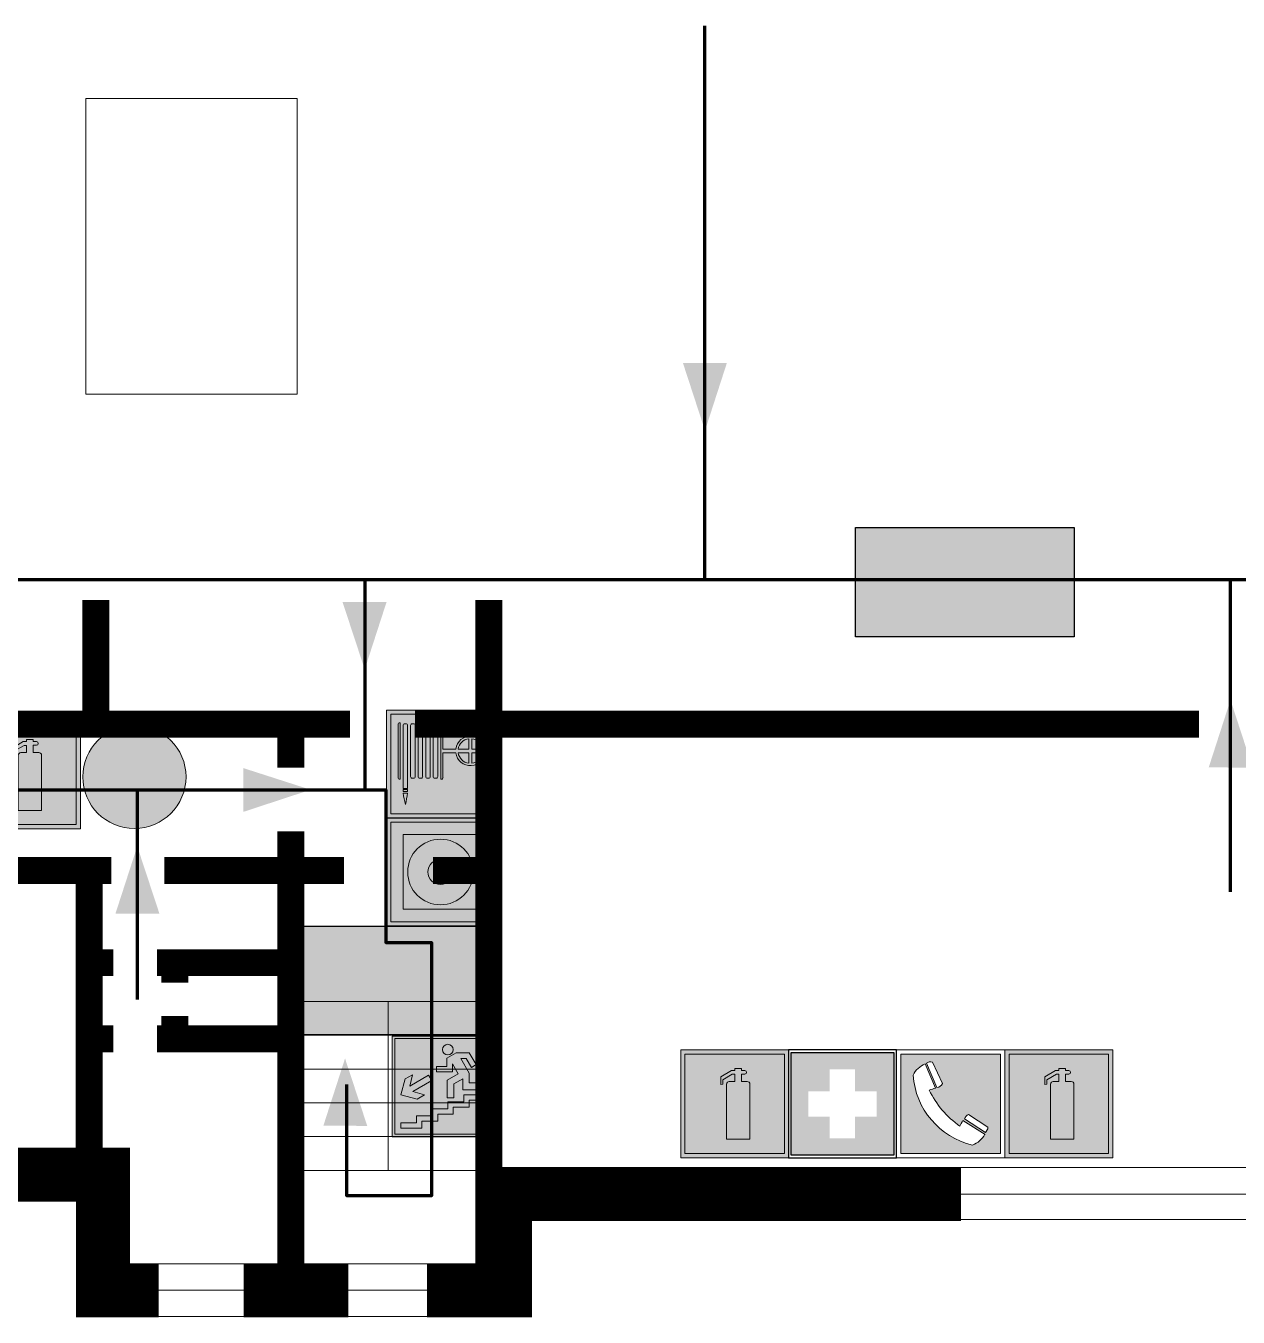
# Model space of a CAD drawing. Header units: millimetres. Extents: x 13114 to 67229, y 22859 to 38520.
# Drawn here: x 25915.6 to 26011.8, y 25956.6 to 26059.1 of the extents above; entities that cross this region are included whole.
import ezdxf

# ---------------------------------------------------------------- set-up
doc = ezdxf.new("R2010")
doc.units = ezdxf.units.MM
doc.layers.add('План_Штампы', color=7, linetype='Continuous')

# ---------------------------------------------------------------- blocks, each defined once
blk = doc.blocks.new('A$C54414219')
at = {"true_color": 0xffffff}
h = blk.add_hatch(color=7, dxfattribs=at)
h.paths.add_polyline_path([(2.39, -9.45), (2.39, -18.3), (11.23, -18.3), (11.23, -9.45)], flags=0)
h.paths.add_polyline_path([(10.71, -13.87, -1), (2.92, -13.87, -1)], flags=0)
h.paths.add_polyline_path([(8.3, -13.87, -1), (5.33, -13.87, -1)], flags=0)
h.paths.add_polyline_path([(0.41, -7.47), (0.41, -20.27), (13.21, -20.27), (13.21, -7.47)])
h.paths.add_polyline_path([(0.92, -19.77), (12.71, -19.77), (12.71, -7.98), (0.92, -7.98)], flags=16)
h.paths.add_polyline_path([(11.23, -9.45), (11.23, -18.3), (2.39, -18.3), (2.39, -9.45)], flags=0)
at = {"lineweight": 5}
h = blk.add_hatch(color=242, dxfattribs=at)
h.paths.add_polyline_path([(12.71, -7.98), (0.92, -7.98), (0.92, -19.77), (12.71, -19.77)])
h.paths.add_polyline_path([(11.23, -18.3), (2.39, -18.3), (2.39, -9.45), (11.23, -9.45)], flags=16)
h.paths.add_polyline_path([(10.71, -13.87, -1), (2.92, -13.87, -1)], flags=0)
h.paths.add_polyline_path([(8.3, -13.87, -1), (5.33, -13.87, -1)], flags=0)
at = {"true_color": 0xffffff}
h = blk.add_hatch(color=7, dxfattribs=at)
h.paths.add_polyline_path([(2.39, -9.45), (2.39, -18.3), (11.23, -18.3), (11.23, -9.45)])
h.paths.add_polyline_path([(10.71, -13.87, -1), (2.92, -13.87, -1)], flags=16)
h.paths.add_polyline_path([(8.3, -13.87, -1), (5.33, -13.87, -1)], flags=0)
at = {"lineweight": 5}
h = blk.add_hatch(color=242, dxfattribs=at)
h.paths.add_polyline_path([(2.92, -13.87, 1), (10.71, -13.87, 1)])
h.paths.add_polyline_path([(8.3, -13.87, -1), (5.33, -13.87, -1)], flags=16)
at = {"color": 242, "lineweight": 5}
for p, q in [((0.41, -20.27), (0.41, -7.47)), ((0.41, -7.47), (13.21, -7.47)), ((0.41, -7.47), (13.21, -7.47)), ((13.21, -20.27), (13.21, -7.47)), ((0.41, -20.27), (13.21, -20.27))]:
    blk.add_line(p, q, dxfattribs=at)
for points in [[(0.92, -7.98), (12.71, -7.98), (12.71, -19.77), (0.92, -19.77)], [(2.39, -9.45), (11.23, -9.45), (11.23, -18.3), (2.39, -18.3)]]:
    blk.add_lwpolyline(points, close=True, dxfattribs=at)
for radius in [3.89, 1.49]:
    blk.add_circle((6.81, -13.87), radius, dxfattribs=at)
blk = doc.blocks.new('A$C7B8C2D5B')
at = {"lineweight": 0}
h = blk.add_hatch(color=5, dxfattribs=at)
h.dxf.hatch_style = 1
h.paths.add_polyline_path([(1.397, -3.024, 1), (-2.112, -3.024, 1)])
at = {"color": 5, "lineweight": 0}
blk.add_circle((-0.358, -3.024), 1.755, dxfattribs=at)
blk = doc.blocks.new('A$C3AD82952')
at = {"true_color": 0xf5f5ff}
h = blk.add_hatch(color=7, dxfattribs=at)
h.dxf.hatch_style = 1
h.paths.add_polyline_path([(8.21, 8.73, 0.414214), (7.89, 9.05), (7.22, 9.05), (7.22, 9.92), (7.59, 9.92, 1), (7.57, 10.36), (7.22, 10.36), (7.22, 10.6), (6.43, 10.6), (6.43, 10.36), (6.01, 10.36), (4.74, 9.59), (4.74, 8.69), (4.98, 8.73), (4.98, 9.26), (6.12, 9.91), (6.43, 9.91), (6.43, 9.05), (5.76, 9.05, 0.414214), (5.44, 8.73), (5.44, 2.2), (8.21, 2.2)], flags=0)
h.paths.add_polyline_path([(12.8, 12.8), (0, 12.8), (0, 0), (12.8, 0)])
h.paths.add_polyline_path([(0.51, 12.29), (12.29, 12.29), (12.29, 0.51), (0.51, 0.51)], flags=16)
h.paths.add_polyline_path([(4.74, 9.59), (6.01, 10.36), (6.43, 10.36), (6.43, 10.6), (7.22, 10.6), (7.22, 10.36), (7.59, 10.36, -0.94586), (7.59, 9.92), (7.22, 9.92), (7.22, 9.05), (7.89, 9.05, -0.414214), (8.21, 8.73), (8.21, 2.2), (5.44, 2.2), (5.44, 8.73, -0.414214), (5.76, 9.05), (6.43, 9.05), (6.43, 9.91), (6.12, 9.91), (4.98, 9.26), (4.98, 8.73), (4.74, 8.69)], flags=0)
h = blk.add_hatch(color=242)
h.dxf.hatch_style = 1
h.paths.add_polyline_path([(12.29, 12.29), (0.51, 12.29), (0.51, 0.51), (12.29, 0.51)])
h.paths.add_polyline_path([(4.74, 8.69), (4.74, 9.59), (6.01, 10.36), (6.43, 10.36), (6.43, 10.6), (7.22, 10.6), (7.22, 10.36), (7.59, 10.36, -0.94586), (7.59, 9.92), (7.22, 9.92), (7.22, 9.05), (7.89, 9.05, -0.414214), (8.21, 8.73), (8.21, 2.2), (5.44, 2.2), (5.44, 8.73, -0.414214), (5.76, 9.05), (6.43, 9.05), (6.43, 9.91), (6.12, 9.91), (4.98, 9.26), (4.98, 8.73)], flags=16)
h = blk.add_hatch(color=7, dxfattribs=at)
h.dxf.hatch_style = 1
h.paths.add_polyline_path([(8.21, 8.73, 0.414214), (7.89, 9.05), (7.22, 9.05), (7.22, 9.92), (7.59, 9.92, 1), (7.57, 10.36), (7.22, 10.36), (7.22, 10.6), (6.43, 10.6), (6.43, 10.36), (6.01, 10.36), (4.74, 9.59), (4.74, 8.69), (4.98, 8.73), (4.98, 9.26), (6.12, 9.91), (6.43, 9.91), (6.43, 9.05), (5.76, 9.05, 0.414214), (5.44, 8.73), (5.44, 2.2), (8.21, 2.2)])
at = {"color": 242, "lineweight": 5}
for p, q in [((0, 0), (0, 12.8)), ((0, 12.8), (12.8, 12.8)), ((12.8, 0), (12.8, 12.8)), ((6.01, 10.36), (4.74, 9.59)), ((4.74, 9.59), (4.74, 8.69)), ((4.98, 9.26), (6.12, 9.91)), ((4.98, 8.73), (4.98, 9.26)), ((6.01, 10.36), (6.43, 10.36)), ((6.12, 9.91), (6.43, 9.91)), ((7.22, 10.6), (6.43, 10.6)), ((6.43, 10.6), (6.43, 10.36)), ((6.43, 9.91), (6.43, 9.05)), ((7.22, 10.36), (7.22, 10.6)), ((7.59, 10.36), (7.22, 10.36)), ((7.22, 9.05), (7.22, 9.92)), ((7.59, 9.92), (7.22, 9.92)), ((4.74, 8.69), (4.98, 8.73)), ((5.44, 2.2), (5.44, 8.73)), ((5.76, 9.05), (6.43, 9.05)), ((7.89, 9.05), (7.22, 9.05)), ((8.21, 2.2), (8.21, 8.73)), ((5.44, 2.2), (8.21, 2.2)), ((0, 0), (12.8, 0))]:
    blk.add_line(p, q, dxfattribs=at)
blk.add_lwpolyline([(0.51, 12.29), (12.29, 12.29), (12.29, 0.51), (0.51, 0.51)], close=True, dxfattribs=at)
for centre, radius, start, end in [((7.58, 10.14), 0.223, 273.1875, 86.8125), ((5.76, 8.73), 0.32, 90, 180), ((7.89, 8.73), 0.32, 0, 90)]:
    blk.add_arc(centre, radius, start, end, dxfattribs=at)
blk = doc.blocks.new('A$C18900ED3')
h = blk.add_hatch(color=126)
h.paths.add_polyline_path([(-0.18, -0.18), (-7.02, -0.18), (-7.02, -7.02), (-0.18, -7.02)])
h.paths.add_polyline_path([(-5.889, -4.459), (-5.889, -2.771), (-4.456, -2.771), (-4.456, -1.308), (-2.767, -1.308), (-2.767, -2.771), (-1.334, -2.771), (-1.334, -4.459), (-2.767, -4.459), (-2.767, -5.892), (-4.456, -5.892), (-4.456, -4.459)], flags=16)
at = {"color": 126}
for p, q in [((-7.2, 0), (-7.2, -7.2)), ((0, 0), (-7.2, 0)), ((0, -7.2), (0, 0)), ((-7.02, -7.02), (-7.02, -0.18)), ((-7.02, -0.18), (-0.18, -0.18)), ((-0.18, -0.18), (-0.18, -7.02)), ((-7.2, -7.2), (0, -7.2)), ((-0.18, -7.02), (-7.02, -7.02))]:
    blk.add_line(p, q, dxfattribs=at)
blk = doc.blocks.new('A$C456E1F9C')
at = {"lineweight": 5}
h = blk.add_hatch(color=242, dxfattribs=at)
h.paths.add_polyline_path([(0.51, -1.47), (0.51, -13.26), (12.29, -13.26), (12.29, -1.47)])
h.paths.add_polyline_path([(5.42, -4.95, -0.254479), (4.78, -5.4), (3.52, -2.53, -0.209735), (4.23, -2.4)], flags=16)
h.paths.add_polyline_path([(8.53, -8.6), (10.87, -10.17), (10.54, -10.76), (8.03, -9.13, -0.192251)], flags=16)
h.paths.add_polyline_path([(4.61, -5.49, 0.005518), (3.87, -5.72, 0.128647), (7.49, -10.01, 0.00809), (7.83, -9.33), (10.47, -10.97, -0.16736), (8.99, -12.25, -0.327862), (1.95, -3.95, -0.166952), (3.36, -2.62)], flags=16)
at = {"color": 242, "lineweight": 5}
for p, q in [((0, -13.77), (0, -0.97)), ((12.8, -0.97), (0, -0.97)), ((12.8, -13.77), (12.8, -0.97)), ((4.61, -5.49), (3.36, -2.62)), ((3.52, -2.53), (4.78, -5.4)), ((4.23, -2.4), (5.42, -4.95)), ((8.03, -9.13), (10.54, -10.76)), ((10.81, -10.12), (8.53, -8.6)), ((7.83, -9.33), (10.47, -10.97)), ((10.54, -10.76), (10.8, -10.3)), ((10.8, -10.3), (10.81, -10.12)), ((0, -13.77), (12.8, -13.77))]:
    blk.add_line(p, q, dxfattribs=at)
blk.add_lwpolyline([(0.51, -1.47), (12.29, -1.47), (12.29, -13.26), (0.51, -13.26)], close=True, dxfattribs=at)
for centre, radius, start, end in [((4.59, -5.34), 2.99, 114.2845, 152.1974), ((4.02, -3.27), 0.891, 76.3284, 123.7092), ((11.12, -3.31), 9.19, 183.9915, 256.6009), ((14.98, -39.1), 35.17, 107.1487, 108.4135), ((13.86, -0.94), 11.08, 205.5536, 234.8762), ((4.68, -4.59), 0.824, 276.9621, 334.0723), ((8.94, -9.5), 0.989, 114.4092, 157.9388), ((-13.31, 0.8), 23.44, 332.5487, 334.4027), ((7.87, -9.46), 3, 291.9291, 329.9329)]:
    blk.add_arc(centre, radius, start, end, dxfattribs=at)
blk = doc.blocks.new('A$C32E8229D')
at = {"true_color": 0xffffff}
blk.add_hatch(color=7, dxfattribs=at).paths.add_polyline_path([(0, 0), (0, -8), (16, -8), (16, 0)])
h = blk.add_hatch(color=126)
h.paths.add_polyline_path([(0.2, -0.2), (15.8, -0.2), (15.8, -7.8), (0.2, -7.8)])
h.paths.add_polyline_path([(13.492, -2.045), (12.079, -2.045), (11.368, -2.625, 0.162397), (11.289, -2.839), (11.289, -3.633), (10.352, -3.633), (10.352, -4.047), (11.684, -4.047), (11.684, -3.477), (12.26, -4.279), (11.289, -5.103), (11.289, -6.781), (11.853, -6.781), (11.853, -5.443), (12.798, -4.643), (12.798, -5.939), (14.462, -5.939), (14.462, -5.389), (13.45, -5.389), (13.45, -3.967), (12.458, -2.586), (13.151, -2.586), (13.694, -3.343), (14.176, -2.998)], flags=16)
h.paths.add_polyline_path([(10.741, -1.821, 1), (11.797, -1.821, 1)], flags=16)
h.paths.add_polyline_path([(9.387, -3.588), (5.989, -3.588), (6.561, -3.026), (5.911, -3.026), (5.105, -3.833), (5.911, -4.64), (6.561, -4.64), (5.989, -4.093), (9.387, -4.093)], flags=16)
h.paths.add_polyline_path([(4.289, -1.083), (1.724, -1.083), (1.724, -6.601), (4.289, -6.601)], flags=16)
at = {"color": 126}
blk.add_lwpolyline([(16, -8), (0, -8), (0, 0), (16, 0)], close=True, dxfattribs=at)
blk = doc.blocks.new('A$C37112FD5')
at = {"true_color": 0xf5f5ff}
h = blk.add_hatch(color=7, dxfattribs=at)
h.dxf.hatch_style = 1
h.paths.add_polyline_path([(12.8, -7.4), (0, -7.4), (0, -20.2), (12.8, -20.2)])
h.paths.add_polyline_path([(12.29, -7.91), (12.29, -19.69), (0.51, -19.69), (0.51, -7.91)], flags=16)
h.paths.add_polyline_path([(4.98, -9.04, -0.42597), (5.17, -9.22), (5.17, -12.25), (5.17, -15.29, -0.432244), (4.98, -15.47), (4.83, -15.47, -0.42597), (4.64, -15.29), (4.64, -12.25), (4.64, -9.22, -0.432244), (4.83, -9.04)], flags=0)
h.paths.add_polyline_path([(4.28, -9.22), (4.28, -12.25), (4.28, -15.29, -0.432244), (4.09, -15.47), (3.94, -15.47, -0.42597), (3.75, -15.29), (3.75, -12.25), (3.75, -9.22, -0.432244), (3.94, -9.04), (4.09, -9.04, -0.42597)], flags=0)
h.paths.add_polyline_path([(5.72, -9.04), (5.87, -9.04, -0.42597), (6.06, -9.22), (6.06, -12.25), (6.06, -15.29, -0.432244), (5.87, -15.47), (5.72, -15.47, -0.42597), (5.53, -15.29), (5.53, -12.25), (5.53, -9.22, -0.432244)], flags=0)
h.paths.add_polyline_path([(6.42, -8.9), (6.5, -8.9, -0.42597), (6.69, -9.08), (6.69, -12.03), (8.21, -12.03, -15.824349), (8.21, -12.47), (6.69, -12.47), (6.69, -15.42, -0.432244), (6.5, -15.6), (6.42, -15.6)], flags=0)
h.paths.add_polyline_path([(3.39, -9.22), (3.39, -12.25), (3.39, -15.29, -0.432244), (3.2, -15.47), (3.05, -15.47, -0.42597), (2.85, -15.29), (2.85, -12.25), (2.85, -9.22, -0.432244), (3.05, -9.04), (3.2, -9.04, -0.42597)], flags=0)
h.paths.add_polyline_path([(2.5, -9.22), (2.5, -16.71), (1.96, -16.71), (1.96, -9.22, -0.432244), (2.15, -9.04), (2.31, -9.04, -0.42597)], flags=0)
h.paths.add_polyline_path([(1.61, -8.9), (1.61, -15.6), (1.57, -15.6, -0.42597), (1.37, -15.42), (1.37, -12.03), (1.37, -9.09, -0.432244), (1.57, -8.9)], flags=0)
h.paths.add_polyline_path([(9.76, -10.81), (9.76, -12.03), (8.49, -12.03, -0.336371)], flags=0)
h.paths.add_polyline_path([(8.49, -12.47), (9.76, -12.47), (9.76, -13.7, -0.336371)], flags=0)
h.paths.add_polyline_path([(10.11, -10.81, -0.336371), (11.38, -12.03), (10.11, -12.03)], flags=0)
h.paths.add_polyline_path([(10.11, -12.47), (11.38, -12.47, -0.336371), (10.11, -13.7)], flags=0)
h.paths.add_polyline_path([(2.5, -16.84), (2.5, -17.05), (1.97, -17.05), (1.97, -16.84)], flags=0)
h.paths.add_polyline_path([(2.5, -17.24, -0.033778), (2.24, -18.6, -0.033778), (1.97, -17.24)], flags=0)
h = blk.add_hatch(color=242)
h.dxf.hatch_style = 1
h.paths.add_polyline_path([(12.29, -7.91), (0.51, -7.91), (0.51, -19.69), (12.29, -19.69)])
h.paths.add_polyline_path([(6.42, -15.6), (6.42, -8.9), (6.5, -8.9, -0.42597), (6.69, -9.08), (6.69, -12.03), (8.21, -12.03, -15.824349), (8.21, -12.47), (6.69, -12.47), (6.69, -15.42, -0.432244), (6.5, -15.6)], flags=16)
h.paths.add_polyline_path([(5.87, -15.47), (5.72, -15.47, -0.42597), (5.53, -15.29), (5.53, -12.25), (5.53, -9.22, -0.432244), (5.72, -9.04), (5.87, -9.04, -0.42597), (6.06, -9.22), (6.06, -12.25), (6.06, -15.29, -0.432244)], flags=16)
h.paths.add_polyline_path([(4.98, -15.47), (4.83, -15.47, -0.42597), (4.64, -15.29), (4.64, -12.25), (4.64, -9.22, -0.432244), (4.83, -9.04), (4.98, -9.04, -0.42597), (5.17, -9.22), (5.17, -12.25), (5.17, -15.29, -0.432244)], flags=16)
h.paths.add_polyline_path([(4.09, -15.47), (3.94, -15.47, -0.42597), (3.75, -15.29), (3.75, -12.25), (3.75, -9.22, -0.432244), (3.94, -9.04), (4.09, -9.04, -0.42597), (4.28, -9.22), (4.28, -12.25), (4.28, -15.29, -0.432244)], flags=16)
h.paths.add_polyline_path([(3.2, -15.47), (3.05, -15.47, -0.42597), (2.85, -15.29), (2.85, -12.25), (2.85, -9.22, -0.432244), (3.05, -9.04), (3.2, -9.04, -0.42597), (3.39, -9.22), (3.39, -12.25), (3.39, -15.29, -0.432244)], flags=16)
h.paths.add_polyline_path([(2.5, -17.05), (1.97, -17.05), (1.97, -16.84), (2.5, -16.84)], flags=16)
h.paths.add_polyline_path([(2.5, -17.24, -0.033778), (2.24, -18.6, -0.033778), (1.97, -17.24)], flags=16)
h.paths.add_polyline_path([(2.5, -16.71), (1.96, -16.71), (1.96, -9.22, -0.432244), (2.15, -9.04), (2.31, -9.04, -0.42597), (2.5, -9.22)], flags=16)
h.paths.add_polyline_path([(1.61, -15.6), (1.57, -15.6, -0.42597), (1.37, -15.42), (1.37, -12.03), (1.37, -9.09, -0.432244), (1.57, -8.9), (1.61, -8.9)], flags=16)
h.paths.add_polyline_path([(8.49, -12.47), (9.76, -12.47), (9.76, -13.7, -0.336371)], flags=0)
h.paths.add_polyline_path([(10.11, -13.7), (10.11, -12.47), (11.38, -12.47, -0.336371)], flags=0)
h.paths.add_polyline_path([(8.49, -12.03, -0.336371), (9.76, -10.81), (9.76, -12.03)], flags=0)
h.paths.add_polyline_path([(10.11, -12.03), (10.11, -10.81, -0.336371), (11.38, -12.03)], flags=0)
h = blk.add_hatch(color=7, dxfattribs=at)
h.dxf.hatch_style = 1
h.paths.add_polyline_path([(1.61, -8.9), (1.57, -8.9, 0.432244), (1.37, -9.09), (1.37, -12.03), (1.37, -15.42, 0.42597), (1.57, -15.6), (1.61, -15.6)])
h.paths.add_polyline_path([(2.5, -9.22, 0.42597), (2.31, -9.04), (2.15, -9.04, 0.432244), (1.96, -9.22), (1.96, -16.71), (2.5, -16.71)])
h.paths.add_polyline_path([(2.5, -16.84), (1.97, -16.84), (1.97, -17.05), (2.5, -17.05)])
h.paths.add_polyline_path([(2.5, -17.24), (1.97, -17.24, 0.033778), (2.24, -18.6, 0.033778)])
h.paths.add_polyline_path([(3.39, -12.25), (3.39, -9.22, 0.42597), (3.2, -9.04), (3.05, -9.04, 0.432244), (2.85, -9.22), (2.85, -12.25), (2.85, -15.29, 0.42597), (3.05, -15.47), (3.2, -15.47, 0.432244), (3.39, -15.29)])
h.paths.add_polyline_path([(4.28, -12.25), (4.28, -9.22, 0.42597), (4.09, -9.04), (3.94, -9.04, 0.432244), (3.75, -9.22), (3.75, -12.25), (3.75, -15.29, 0.42597), (3.94, -15.47), (4.09, -15.47, 0.432244), (4.28, -15.29)])
h.paths.add_polyline_path([(5.17, -12.25), (5.17, -9.22, 0.42597), (4.98, -9.04), (4.83, -9.04, 0.432244), (4.64, -9.22), (4.64, -12.25), (4.64, -15.29, 0.42597), (4.83, -15.47), (4.98, -15.47, 0.432244), (5.17, -15.29)])
h.paths.add_polyline_path([(6.06, -12.25), (6.06, -9.22, 0.42597), (5.87, -9.04), (5.72, -9.04, 0.432244), (5.53, -9.22), (5.53, -12.25), (5.53, -15.29, 0.42597), (5.72, -15.47), (5.87, -15.47, 0.432244), (6.06, -15.29)])
h.paths.add_polyline_path([(6.69, -12.47), (8.21, -12.47, 15.824349), (8.21, -12.03), (6.69, -12.03), (6.69, -9.08, 0.42597), (6.5, -8.9), (6.42, -8.9), (6.42, -15.6), (6.5, -15.6, 0.432244), (6.69, -15.42)])
h.paths.add_polyline_path([(8.49, -12.47), (9.76, -12.47), (9.76, -13.7, -0.336371)], flags=16)
h.paths.add_polyline_path([(8.49, -12.03, -0.336371), (9.76, -10.81), (9.76, -12.03)], flags=16)
h.paths.add_polyline_path([(10.11, -12.47), (11.38, -12.47, -0.336371), (10.11, -13.7)], flags=16)
h.paths.add_polyline_path([(10.11, -12.03), (10.11, -10.81, -0.336371), (11.38, -12.03)], flags=16)
h = blk.add_hatch(color=242)
h.dxf.hatch_style = 1
h.paths.add_polyline_path([(9.76, -10.81, 0.336371), (8.49, -12.03), (9.76, -12.03)])
h.paths.add_polyline_path([(10.11, -10.81), (10.11, -12.03), (11.38, -12.03, 0.336371)])
h.paths.add_polyline_path([(11.38, -12.47), (10.11, -12.47), (10.11, -13.7, 0.336371)])
h.paths.add_polyline_path([(9.76, -12.47), (8.49, -12.47, 0.336371), (9.76, -13.7)])
at = {"color": 242, "lineweight": 5}
for p, q in [((0, -20.2), (0, -7.4)), ((0, -7.4), (12.8, -7.4)), ((12.8, -20.2), (12.8, -7.4)), ((1.37, -12.03), (1.37, -9.08)), ((1.57, -8.9), (1.61, -8.9)), ((1.61, -8.9), (1.61, -15.6)), ((2.15, -9.04), (2.31, -9.04)), ((3.05, -9.04), (3.2, -9.04)), ((3.94, -9.04), (4.09, -9.04)), ((4.83, -9.04), (4.98, -9.04)), ((5.72, -9.04), (5.87, -9.04)), ((6.42, -8.9), (6.42, -15.6)), ((6.5, -8.9), (6.42, -8.9)), ((6.69, -12.03), (6.69, -9.08)), ((1.96, -16.71), (1.96, -9.22)), ((2.5, -16.71), (2.5, -9.22)), ((2.85, -12.25), (2.85, -9.22)), ((3.39, -12.25), (3.39, -9.22)), ((3.75, -12.25), (3.75, -9.22)), ((4.28, -12.25), (4.28, -9.22)), ((4.64, -12.25), (4.64, -9.22)), ((5.17, -12.25), (5.17, -9.22)), ((5.53, -12.25), (5.53, -9.22)), ((6.06, -12.25), (6.06, -9.22)), ((1.37, -12.03), (1.37, -15.42)), ((8.21, -12.03), (6.69, -12.03)), ((9.76, -12.03), (8.49, -12.03)), ((9.76, -10.81), (9.76, -12.03)), ((10.11, -10.81), (10.11, -12.03)), ((11.38, -12.03), (10.11, -12.03)), ((2.85, -12.25), (2.85, -15.29)), ((3.39, -12.25), (3.39, -15.29)), ((3.75, -12.25), (3.75, -15.29)), ((4.28, -12.25), (4.28, -15.29)), ((4.64, -12.25), (4.64, -15.29)), ((5.17, -12.25), (5.17, -15.29)), ((5.53, -12.25), (5.53, -15.29)), ((6.06, -12.25), (6.06, -15.29)), ((8.21, -12.47), (6.69, -12.47)), ((6.69, -12.47), (6.69, -15.42)), ((9.76, -12.47), (8.49, -12.47)), ((9.76, -12.47), (9.76, -13.7)), ((11.38, -12.47), (10.11, -12.47)), ((10.11, -12.47), (10.11, -13.7)), ((1.57, -15.6), (1.61, -15.6)), ((1.96, -16.71), (2.5, -16.71)), ((1.97, -16.84), (2.5, -16.84)), ((1.97, -17.05), (1.97, -16.84)), ((2.5, -16.84), (2.5, -17.05)), ((3.05, -15.47), (3.2, -15.47)), ((3.94, -15.47), (4.09, -15.47)), ((4.83, -15.47), (4.98, -15.47)), ((5.72, -15.47), (5.87, -15.47)), ((6.42, -15.6), (6.5, -15.6)), ((2.5, -17.05), (1.97, -17.05)), ((1.97, -17.24), (2.5, -17.24)), ((0, -20.2), (12.8, -20.2))]:
    blk.add_line(p, q, dxfattribs=at)
blk.add_lwpolyline([(0.51, -7.91), (12.29, -7.91), (12.29, -19.69), (0.51, -19.69)], close=True, dxfattribs=at)
for centre, radius, start, end in [((1.56, -9.09), 0.182, 87.1027, 180.6071), ((2.15, -9.22), 0.182, 87.1027, 180.6071), ((2.32, -9.22), 0.182, 359.3929, 92.8973), ((3.04, -9.22), 0.182, 87.1027, 180.6071), ((3.21, -9.22), 0.182, 359.3929, 92.8973), ((3.93, -9.22), 0.182, 87.1027, 180.6071), ((4.1, -9.22), 0.182, 359.3929, 92.8973), ((4.82, -9.22), 0.182, 87.1027, 180.6071), ((4.99, -9.22), 0.182, 359.3929, 92.8973), ((5.71, -9.22), 0.182, 87.1027, 180.6071), ((5.88, -9.22), 0.182, 359.3929, 92.8973), ((6.51, -9.09), 0.182, 359.3929, 92.8973), ((9.93, -12.25), 1.74, 187.2319, 172.7681), ((9.93, -12.25), 1.46, 96.9927, 171.3585), ((9.93, -12.25), 1.46, 8.6415, 83.0073), ((9.93, -12.25), 1.46, 188.6415, 263.0073), ((9.93, -12.25), 1.46, 276.9927, 351.3585), ((3.04, -15.29), 0.182, 179.3929, 272.8973), ((3.21, -15.29), 0.182, 267.1027, 0.6071), ((3.93, -15.29), 0.182, 179.3929, 272.8973), ((4.1, -15.29), 0.182, 267.1027, 0.6071), ((4.82, -15.29), 0.182, 179.3929, 272.8973), ((4.99, -15.29), 0.182, 267.1027, 0.6071), ((5.71, -15.29), 0.182, 179.3929, 272.8973), ((5.88, -15.29), 0.182, 267.1027, 0.6071), ((1.56, -15.42), 0.182, 179.3929, 272.8973), ((6.51, -15.42), 0.182, 267.1027, 0.6071), ((12.17, -15.98), 10.27, 187.041, 194.7793), ((-7.7, -15.98), 10.27, 345.2207, 352.959)]:
    blk.add_arc(centre, radius, start, end, dxfattribs=at)
blk = doc.blocks.new('A$C7B4425F7')
at = {"true_color": 0xffffff}
blk.add_hatch(color=7, dxfattribs=at).paths.add_polyline_path([(0, 0), (-16, 0), (-16, -8), (0, -8)])
h = blk.add_hatch(color=126)
h.paths.add_polyline_path([(-0.2, -0.2), (-15.8, -0.2), (-15.8, -7.8), (-0.2, -7.8)])
h.paths.add_polyline_path([(-11.765, -2.031), (-11.765, -3.656), (-11.17, -3.656, -0.568275), (-11.17, -6.176), (-12.579, -6.176), (-12.579, -2.031)], flags=16)
h.paths.add_polyline_path([(-13.327, -4.117, -0.495768), (-13.589, -6.176), (-15.031, -6.176), (-15.031, -2.031), (-13.589, -2.031, -0.487973)], flags=16)
h.paths.add_polyline_path([(-10.252, -2.031), (-9.479, -2.031), (-9.479, -6.176), (-10.252, -6.176)], flags=16)
h.paths.add_polyline_path([(-13.842, -3.686), (-14.24, -3.686), (-14.24, -3.034), (-13.897, -3.034, -0.692621)], flags=0)
h.paths.add_polyline_path([(-9.15, -2.031), (-8.395, -2.031), (-8.039, -3.067), (-7.683, -2.031), (-6.928, -2.031), (-7.641, -4.104), (-6.928, -6.176), (-7.683, -6.176), (-8.039, -5.14), (-8.395, -6.176), (-9.15, -6.176), (-8.438, -4.104)], flags=16)
h.paths.add_polyline_path([(-11.761, -4.463), (-11.418, -4.463, -0.692621), (-11.362, -5.116), (-11.761, -5.116)], flags=0)
h.paths.add_polyline_path([(-13.897, -5.2), (-14.24, -5.2), (-14.24, -4.547), (-13.842, -4.547, -0.708038)], flags=0)
edge = h.paths.add_edge_path(flags=16)
edge.add_ellipse((-5.508, -4.079), major_axis=(0, 2.049), ratio=0.586184, start_angle=0, end_angle=360)
edge = h.paths.add_edge_path(flags=0)
edge.add_ellipse((-5.508, -4.079), major_axis=(0, 1.142), ratio=0.454828, start_angle=0, end_angle=360)
h.paths.add_polyline_path([(-4.129, -4.964, 0.377264), (-3.477, -4.517, 0.0555), (-3.157, -2.031), (-1.659, -2.031), (-1.659, -4.964), (-0.957, -4.964), (-0.957, -7.009), (-1.745, -7.009), (-1.745, -6.176), (-3.297, -6.176), (-3.297, -7.02), (-4.129, -7.02)], flags=16)
h.paths.add_polyline_path([(-2.725, -2.913), (-2.279, -2.913), (-2.279, -4.964), (-3.052, -4.964, 0.079136)], flags=0)
at = {"color": 126}
blk.add_lwpolyline([(-16, -8), (0, -8), (0, 0), (-16, 0)], close=True, dxfattribs=at)
blk = doc.blocks.new('вниз 3')
at = {"lineweight": 0, "true_color": 0xffffff}
h = blk.add_hatch(color=7, dxfattribs=at)
h.dxf.hatch_style = 1
h.paths.add_polyline_path([(40997.5, -4475.69), (40997.25, -4475.28), (40995.76, -4476.15), (40995.97, -4475.23), (40995.39, -4475.56), (40995.05, -4476.83), (40996.33, -4477.17), (40996.91, -4476.83), (40996, -4476.55)], flags=0)
h.paths.add_polyline_path([(40999.81, -4473.95), (41000.22, -4473.95), (41000.64, -4474.67), (41001.03, -4474.43), (41000.46, -4473.49), (41000.42, -4473.49), (40999.43, -4473.49), (40998.68, -4473.92), (40998.68, -4474.57), (40997.88, -4474.57), (40997.88, -4475), (40999.14, -4475), (40999.14, -4474.43), (40999.14, -4474.38), (40999.59, -4475.15), (40998.72, -4475.67), (40998.72, -4477.06), (40999.24, -4477.06), (40999.24, -4475.96), (40999.95, -4475.56), (40999.95, -4476.43), (41001.61, -4476.43), (41001.61, -4475.88), (41000.47, -4475.88), (41000.47, -4475.12)], flags=0)
h.paths.add_polyline_path([(40999.2, -4473.24, 1), (40998.35, -4473.24, 1)], flags=0)
h.paths.add_polyline_path([(41000.46, -4477.26), (41001.69, -4477.26), (41001.69, -4476.84), (41000.03, -4476.84), (41000.03, -4477.39), (40998.78, -4477.39), (40998.78, -4477.95), (40997.53, -4477.95), (40997.53, -4478.5), (40996.29, -4478.5), (40996.29, -4479.06), (40995.05, -4479.06), (40995.05, -4479.48), (40995.29, -4479.48), (40996.72, -4479.48), (40996.72, -4478.92), (40997.97, -4478.92), (40997.97, -4478.36), (40999.2, -4478.36), (40999.2, -4477.81), (41000.46, -4477.81)], flags=0)
h.paths.add_polyline_path([(41002.37, -4472.17), (40994.37, -4472.17), (40994.37, -4480.17), (41002.37, -4480.17)])
h.paths.add_polyline_path([(41002.16, -4479.96), (40994.57, -4479.96), (40994.57, -4472.37), (41002.16, -4472.37)], flags=16)
h.paths.add_polyline_path([(41001.61, -4475.88), (41001.61, -4476.43), (40999.95, -4476.43), (40999.95, -4475.56), (40999.24, -4475.96), (40999.24, -4477.06), (40998.72, -4477.06), (40998.72, -4475.67), (40999.59, -4475.15), (40999.14, -4474.38), (40999.14, -4474.43), (40999.14, -4475), (40997.88, -4475), (40997.88, -4474.57), (40998.68, -4474.57), (40998.68, -4473.92), (40999.43, -4473.49), (41000.42, -4473.49), (41000.46, -4473.49), (41001.03, -4474.43), (41000.64, -4474.67), (41000.22, -4473.95), (40999.81, -4473.95), (41000.47, -4475.12), (41000.47, -4475.88)], flags=0)
h.paths.add_polyline_path([(41001.69, -4476.84), (41001.69, -4477.26), (41000.46, -4477.26), (41000.46, -4477.81), (40999.2, -4477.81), (40999.2, -4478.36), (40997.97, -4478.36), (40997.97, -4478.92), (40996.72, -4478.92), (40996.72, -4479.48), (40995.05, -4479.48), (40995.05, -4479.06), (40996.29, -4479.06), (40996.29, -4478.5), (40997.53, -4478.5), (40997.53, -4477.95), (40998.78, -4477.95), (40998.78, -4477.39), (41000.03, -4477.39), (41000.03, -4476.84)], flags=0)
h.paths.add_polyline_path([(40998.35, -4473.24, -1), (40999.2, -4473.24, -1)], flags=0)
h.paths.add_polyline_path([(40997.5, -4475.69), (40996, -4476.55), (40996.91, -4476.83), (40996.33, -4477.17), (40995.05, -4476.83), (40995.39, -4475.56), (40995.97, -4475.23), (40995.76, -4476.15), (40997.25, -4475.28)], flags=0)
at = {"lineweight": 0}
h = blk.add_hatch(color=126, dxfattribs=at)
h.dxf.hatch_style = 1
h.paths.add_polyline_path([(41002.16, -4472.37), (40994.57, -4472.37), (40994.57, -4479.96), (41002.16, -4479.96)])
h.paths.add_polyline_path([(40995.97, -4475.23), (40995.76, -4476.15), (40997.25, -4475.28), (40997.5, -4475.69), (40996, -4476.55), (40996.91, -4476.83), (40996.33, -4477.17), (40995.05, -4476.83), (40995.39, -4475.56)], flags=16)
h.paths.add_polyline_path([(40997.88, -4474.57), (40998.68, -4474.57), (40998.68, -4473.92), (40999.43, -4473.49), (41000.42, -4473.49), (41000.46, -4473.49), (41001.03, -4474.43), (41000.64, -4474.67), (41000.22, -4473.95), (40999.81, -4473.95), (41000.47, -4475.12), (41000.47, -4475.88), (41001.61, -4475.88), (41001.61, -4476.43), (40999.95, -4476.43), (40999.95, -4475.56), (40999.24, -4475.96), (40999.24, -4477.06), (40998.72, -4477.06), (40998.72, -4475.67), (40999.59, -4475.15), (40999.14, -4474.38), (40999.14, -4474.43), (40999.14, -4475), (40997.88, -4475)], flags=16)
h.paths.add_polyline_path([(40998.35, -4473.24, -1), (40999.2, -4473.24, -1)], flags=16)
h.paths.add_polyline_path([(40997.53, -4477.95), (40998.78, -4477.95), (40998.78, -4477.39), (41000.03, -4477.39), (41000.03, -4476.84), (41001.69, -4476.84), (41001.69, -4477.26), (41000.46, -4477.26), (41000.46, -4477.81), (40999.2, -4477.81), (40999.2, -4478.36), (40997.97, -4478.36), (40997.97, -4478.92), (40996.72, -4478.92), (40996.72, -4479.48), (40995.05, -4479.48), (40995.05, -4479.06), (40996.29, -4479.06), (40996.29, -4478.5), (40997.53, -4478.5)], flags=16)
at = {"lineweight": 0, "true_color": 0xffffff}
h = blk.add_hatch(color=7, dxfattribs=at)
h.dxf.hatch_style = 1
h.paths.add_polyline_path([(40999.2, -4473.24, 1), (40998.35, -4473.24, 1)])
h.paths.add_polyline_path([(40999.81, -4473.95), (41000.22, -4473.95), (41000.64, -4474.67), (41001.03, -4474.43), (41000.46, -4473.49), (41000.42, -4473.49), (40999.43, -4473.49), (40998.68, -4473.92), (40998.68, -4474.57), (40997.88, -4474.57), (40997.88, -4475), (40999.14, -4475), (40999.14, -4474.43), (40999.14, -4474.38), (40999.59, -4475.15), (40998.72, -4475.67), (40998.72, -4477.06), (40999.24, -4477.06), (40999.24, -4475.96), (40999.95, -4475.56), (40999.95, -4476.43), (41001.61, -4476.43), (41001.61, -4475.88), (41000.47, -4475.88), (41000.47, -4475.12)])
h.paths.add_polyline_path([(40999.2, -4477.81), (41000.46, -4477.81), (41000.46, -4477.26), (41001.69, -4477.26), (41001.69, -4476.84), (41000.03, -4476.84), (41000.03, -4477.39), (40998.78, -4477.39), (40998.78, -4477.95), (40997.53, -4477.95), (40997.53, -4478.5), (40996.29, -4478.5), (40996.29, -4479.06), (40995.05, -4479.06), (40995.05, -4479.48), (40995.29, -4479.48), (40996.72, -4479.48), (40996.72, -4478.92), (40997.97, -4478.92), (40997.97, -4478.36), (40999.2, -4478.36)])
h.paths.add_polyline_path([(40997.5, -4475.69), (40997.25, -4475.28), (40995.76, -4476.15), (40995.97, -4475.23), (40995.39, -4475.56), (40995.05, -4476.83), (40996.33, -4477.17), (40996.91, -4476.83), (40996, -4476.55)])
at = {"color": 126, "lineweight": 0}
for points in [[(40994.37, -4472.17), (41002.37, -4472.17), (41002.37, -4480.17), (40994.37, -4480.17)], [(40994.57, -4472.37), (41002.16, -4472.37), (41002.16, -4479.96), (40994.57, -4479.96)]]:
    blk.add_lwpolyline(points, close=True, dxfattribs=at)
for points in [[(40999.14, -4474.43), (40999.14, -4475), (40997.88, -4475), (40997.88, -4474.57), (40998.68, -4474.57), (40998.68, -4473.92), (40999.43, -4473.49), (41000.42, -4473.49), (41000.46, -4473.49), (41001.03, -4474.43), (41000.64, -4474.67), (41000.22, -4473.95), (40999.81, -4473.95), (41000.47, -4475.12), (41000.47, -4475.88), (41001.61, -4475.88), (41001.61, -4476.43), (40999.95, -4476.43), (40999.95, -4475.56), (40999.24, -4475.96), (40999.24, -4477.06), (40998.72, -4477.06), (40998.72, -4475.67), (40999.59, -4475.15), (40999.14, -4474.38), (40999.14, -4474.43)], [(40995.05, -4476.83), (40995.39, -4475.56), (40995.97, -4475.23), (40995.76, -4476.15), (40997.25, -4475.28), (40997.5, -4475.69), (40996, -4476.55), (40996.91, -4476.83), (40996.33, -4477.17), (40995.05, -4476.83)], [(40995.29, -4479.48), (40995.05, -4479.48), (40995.05, -4479.06), (40996.29, -4479.06), (40996.29, -4478.5), (40997.53, -4478.5), (40997.53, -4477.95), (40998.78, -4477.95), (40998.78, -4477.39), (41000.03, -4477.39), (41000.03, -4476.84), (41001.69, -4476.84), (41001.69, -4477.26), (41000.46, -4477.26), (41000.46, -4477.81), (40999.2, -4477.81), (40999.2, -4478.36), (40997.97, -4478.36), (40997.97, -4478.92), (40996.72, -4478.92), (40996.72, -4479.48), (40995.05, -4479.48)]]:
    blk.add_lwpolyline(points, dxfattribs=at)
blk.add_circle((40998.77, -4473.24), 0.426, dxfattribs=at)

msp = doc.modelspace()

# ---------------------------------------------------------------- linework, layer by layer
at = {"color": 126, "lineweight": 100, "true_color": 0x008754}
for points in [[(25969.46, 26015.13), (25969.46, 26059.09)], [(26251.19, 26015.13), (25796.76, 26015.13)], [(25942.48, 26015.13), (25942.48, 25998.46)], [(26011.14, 25990.38), (26011.14, 25990.38), (26011.14, 26015.13)], [(25796.76, 25996.89), (25842.92, 25996.89), (25842.92, 25984.03), (25872.29, 25984.03), (25872.29, 25998.46), (25944.15, 25998.46), (25944.15, 25986.34), (25947.79, 25986.34), (25947.79, 25966.25), (25941.05, 25966.25), (25941.05, 25975.09)], [(25924.44, 25998.46), (25924.44, 25981.82)]]:
    msp.add_lwpolyline(points, dxfattribs=at)
at = {"lineweight": 0}
for points in [[(25937.12, 26053.32), (25920.35, 26053.32), (25920.35, 26029.86), (25937.12, 26029.86)], [(25944.35, 25981.67), (25937, 25981.67), (25937, 25978.99), (25944.35, 25978.99)], [(25951.7, 25981.67), (25944.35, 25981.67), (25944.35, 25978.99), (25951.7, 25978.99)], [(25944.35, 25978.99), (25937, 25978.99), (25937, 25976.31), (25944.35, 25976.31)], [(25951.7, 25978.99), (25944.35, 25978.99), (25944.35, 25976.31), (25951.7, 25976.31)], [(25944.35, 25976.31), (25937, 25976.31), (25937, 25973.63), (25944.35, 25973.63)], [(25951.7, 25976.31), (25944.35, 25976.31), (25944.35, 25973.63), (25951.7, 25973.63)], [(25944.35, 25973.63), (25937, 25973.63), (25937, 25970.95), (25944.35, 25970.95)], [(25951.7, 25973.63), (25944.35, 25973.63), (25944.35, 25970.95), (25951.7, 25970.95)], [(25944.35, 25970.95), (25937, 25970.95), (25937, 25968.27), (25944.35, 25968.27)], [(25951.7, 25970.95), (25944.35, 25970.95), (25944.35, 25968.27), (25951.7, 25968.27)]]:
    msp.add_lwpolyline(points, close=True, dxfattribs=at)
for points, const_width in [([(25921.16, 26003.67), (25921.16, 26013.53)], 2.14), ([(25952.32, 26003.67), (25952.32, 26013.53)], 2.14), ([(25941.31, 26003.67), (25799.16, 26003.67)], 2.14), ([(25936.61, 26003.67), (25936.61, 26000.21)], 2.14), ([(26008.65, 26003.67), (25946.48, 26003.67)], 2.14), ([(25952.32, 25959.84), (25952.32, 26003.67)], 2.14), ([(25936.61, 25992.06), (25936.61, 25995.17)], 2.14), ([(25922.37, 25992.06), (25913.18, 25992.06)], 2.14), ([(25920.63, 25992.06), (25920.63, 25969.28)], 2.14), ([(25936.61, 25992.06), (25926.59, 25992.06)], 2.14), ([(25936.61, 25959.15), (25936.61, 25992.06), (25940.84, 25992.06)], 2.14), ([(25952.32, 25992.06), (25947.9, 25992.06)], 2.14), ([(25920.63, 25984.75), (25922.53, 25984.75)], 2.14), ([(25936.61, 25984.75), (25926.01, 25984.75)], 2.14), ([(25927.42, 25984.75), (25927.42, 25983.17)], 2.14), ([(25927.42, 25978.71), (25927.42, 25980.51)], 2.14), ([(25920.63, 25978.71), (25922.53, 25978.71)], 2.14), ([(25936.61, 25978.71), (25926.01, 25978.71)], 2.14), ([(25914.65, 25967.92), (25921.72, 25967.92), (25921.72, 25958.76), (25926.15, 25958.76)], 4.28), ([(25947.41, 25958.76), (25953.61, 25958.76), (25953.61, 25966.39), (25989.78, 25966.39)], 4.28), ([(25932.89, 25958.76), (25941.19, 25958.76)], 4.28)]:
    msp.add_lwpolyline(points, dxfattribs=dict(at, const_width=const_width))
for points in [[(26251.19, 25968.49), (25961.72, 25968.49)], [(26251.19, 25966.39), (25961.72, 25966.39)], [(26251.19, 25964.38), (25961.84, 25964.38)], [(25948.48, 25960.86), (25925.8, 25960.86)], [(25947.41, 25958.76), (25924.73, 25958.76)], [(25947.88, 25956.67), (25925.2, 25956.67)]]:
    msp.add_lwpolyline(points, dxfattribs=at)
at = {"layer": 'План_Штампы', "color": 126, "true_color": 0x008754}
for points in [[(25967.72, 26032.33), (25971.2, 26032.32), (25969.47, 26026.97)], [(25940.72, 26013.37), (25944.21, 26013.36), (25942.48, 26008.02)], [(26012.9, 26000.23), (26009.42, 26000.24), (26011.15, 26005.59)], [(25932.84, 25996.71), (25932.85, 26000.19), (25938.19, 25998.47)], [(25926.2, 25988.63), (25922.71, 25988.64), (25924.44, 25993.98)], [(25942.68, 25971.8), (25939.2, 25971.81), (25940.92, 25977.15)]]:
    msp.add_solid(points, dxfattribs=at)

# ---------------------------------------------------------------- block references
for name, p, xscale, yscale, zscale in [('A$C3AD82952', (25911.36, 25995.36), 0.669375, 0.669375, 0.669375), ('A$C37112FD5', (25944.21, 26009.75), 0.669373286885675, 0.669373286885675, 0.669373286885675), ('A$C3AD82952', (25967.54, 25969.26), 0.669375, 0.669375, 0.669375), ('A$C18900ED3', (25984.67, 25977.83), 1.189999999889173, 1.189999999889173, 1.189999999889173), ('A$C456E1F9C', (25984.67, 25978.47), 0.669375, 0.669375, 0.669375), ('A$C3AD82952', (25993.24, 25969.26), 0.669375, 0.669375, 0.669375)]:
    msp.add_blockref(name, p, dxfattribs=dict(xscale=xscale, yscale=yscale, zscale=zscale))
at = {"rotation": 180}
for name, p, xscale, yscale, zscale in [('A$C7B8C2D5B', (25923.38, 25992.44), 2.332016127359122, 2.332016127359122, 2.332016127359122), ('A$C54414219', (25953.05, 25982.66), 0.669375, 0.669375, 0.669375)]:
    msp.add_blockref(name, p, dxfattribs=dict(at, xscale=xscale, yscale=yscale, zscale=zscale))
at = {"color": 126, "true_color": 0x008754}
msp.add_blockref('вниз 3', (-15049.7, 30451.09), dxfattribs=at)
at = {"layer": 'План_Штампы', "color": 126, "true_color": 0x008754, "xscale": 1.084399160722416, "yscale": 1.084399160722416, "zscale": 1.084399160722416, "rotation": 359.9978653237144}
msp.add_blockref('A$C32E8229D', (25981.4, 26019.28), dxfattribs=at)
at = {"layer": 'План_Штампы', "xscale": 1.071, "yscale": 1.071, "zscale": 1.071}
msp.add_blockref('A$C7B4425F7', (25952.76, 25987.61), dxfattribs=at)

doc.saveas('drawing.dxf')
